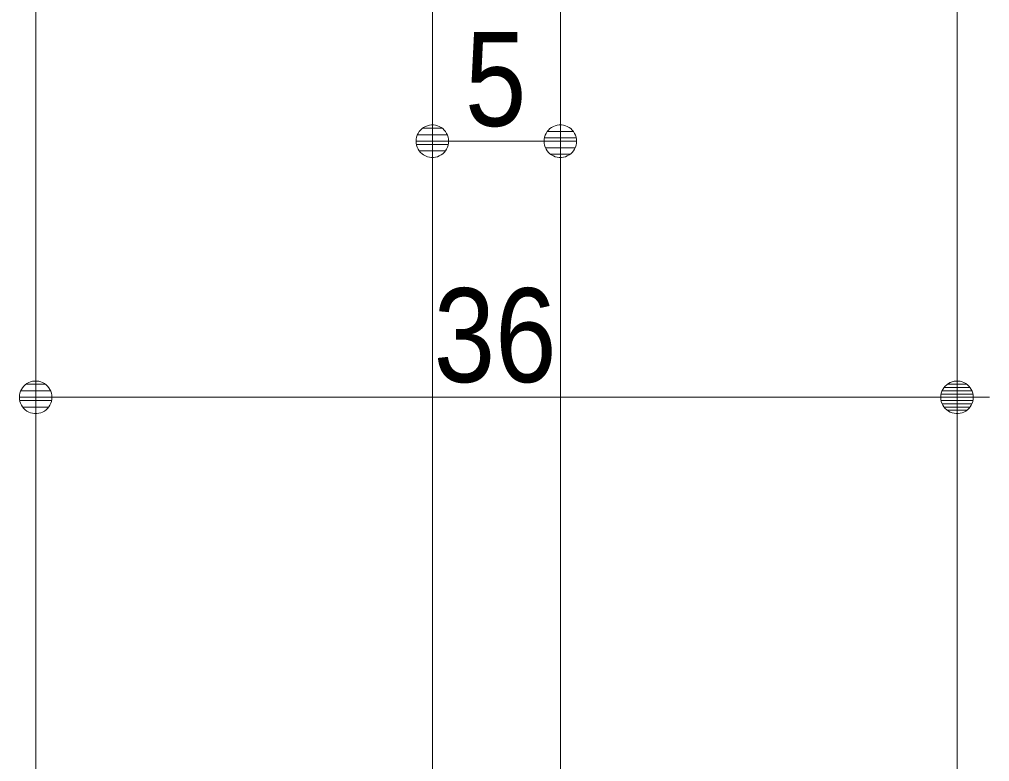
# Model space of a CAD drawing. Units: millimetres, scale not verified. Extents: x -6062 to 6062, y -3045 to 3045.
# Drawn here: x 544.3 to 923.4, y -132 to 157.8 of the extents above; entities that cross this region are included whole.
import ezdxf
from ezdxf.enums import TextEntityAlignment as Align

# ---------------------------------------------------------------- set-up
doc = ezdxf.new("R2010")
doc.units = ezdxf.units.MM
doc.header["$LTSCALE"] = 20
for name, color, linetype, lineweight in [('0-2_2寸法-1', 7, 'Continuous', 9), ('0-3_0', 7, 'Continuous', 9), ('0-4_3一般', 7, 'Continuous', 9)]:
    doc.layers.add(name, color=color, linetype=linetype, lineweight=lineweight)
doc.styles.add('ＭＳ Ｐゴシック', font='')
doc.styles.get('ＭＳ Ｐゴシック').set_extended_font_data('MS PGothic')

# ---------------------------------------------------------------- blocks, each defined once
blk = doc.blocks.new('グループ-22')
at = {"layer": '0-4_3一般'}
for p, q in [((49863.7, 5604.9), (49863.7, -32200)), ((50863.7, -32200), (50863.7, 5604.9))]:
    blk.add_line(p, q, dxfattribs=at)
blk.add_lwpolyline([(53963.7, 10804.9), (53963.7, -37400), (46763.7, -37400), (46763.7, 10804.9)], close=True, dxfattribs=at)
blk = doc.blocks.new('グループ-31')
at = {"layer": '0-4_3一般'}
blk.add_blockref('グループ-22', (0, 0), dxfattribs=at)
blk = doc.blocks.new('グループ-32')
at = {"layer": '0-4_3一般'}
blk.add_blockref('グループ-31', (0, 0), dxfattribs=at)
blk = doc.blocks.new('_Dot')
at = {"layer": '0-3_0'}
for p, q in [((7.99, 6), (-7.99, 6)), ((-10, 0), (-20, 0)), ((9.78, 2), (-9.78, 2)), ((9.16, -3.98), (-9.16, -3.98)), ((6, -7.98), (-6, -7.98))]:
    blk.add_line(p, q, dxfattribs=at)
for points in [[(10, 0), (9.92, 1.25), (9.69, 2.49), (9.3, 3.68), (8.76, 4.82), (8.09, 5.88), (7.29, 6.85), (6.37, 7.71), (5.36, 8.44), (4.26, 9.05), (3.09, 9.51), (1.87, 9.82), (0.63, 9.98), (-0.63, 9.98), (-1.87, 9.82), (-3.09, 9.51), (-4.26, 9.05), (-5.36, 8.44), (-6.37, 7.71), (-7.29, 6.85), (-8.09, 5.88), (-8.76, 4.82), (-9.3, 3.68), (-9.69, 2.49), (-9.92, 1.25), (-10, 0), (0, 0)], [(-10, 0), (-9.92, -1.25), (-9.69, -2.49), (-9.3, -3.68), (-8.76, -4.82), (-8.09, -5.88), (-7.29, -6.85), (-6.37, -7.71), (-5.36, -8.44), (-4.26, -9.05), (-3.09, -9.51), (-1.87, -9.82), (-0.63, -9.98), (0.63, -9.98), (1.87, -9.82), (3.09, -9.51), (4.26, -9.05), (5.36, -8.44), (6.37, -7.71), (7.29, -6.85), (8.09, -5.88), (8.76, -4.82), (9.3, -3.68), (9.69, -2.49), (9.92, -1.25), (10, 0), (0, 0)]]:
    blk.add_lwpolyline(points, close=True, dxfattribs=at)

msp = doc.modelspace()

# ---------------------------------------------------------------- linework, layer by layer
at = {"layer": '0-2_2寸法-1'}
for p, q in [((705.68, 130.25), (705.88, 130.25)), ((755.68, 130.25), (755.88, 130.25)), ((742.97, 110.25), (718.4, 110.25)), ((550.68, 30.25), (550.88, 30.25)), ((910.68, 30.25), (910.88, 30.25)), ((910.68, 30.25), (910.88, 30.25)), ((897.97, 10.25), (563.4, 10.25))]:
    msp.add_line(p, q, dxfattribs=at)

# ---------------------------------------------------------------- block references
at = {"layer": '0-2_2寸法-1', "xscale": 0.6356201, "yscale": 0.6356201, "rotation": 180}
for p in [(705.68, 110.25), (550.68, 10.25), (910.68, 10.25)]:
    msp.add_blockref('_Dot', p, dxfattribs=at)
at = {"layer": '0-2_2寸法-1', "xscale": 0.6356201, "yscale": 0.6356201}
for p in [(755.68, 110.25), (910.68, 10.25)]:
    msp.add_blockref('_Dot', p, dxfattribs=at)
at = {"layer": '0-4_3一般', "xscale": 0.05, "yscale": 0.05}
msp.add_blockref('グループ-32', (-1787.5, 0), dxfattribs=at)

# ---------------------------------------------------------------- texts
at = {"layer": '0-2_2寸法-1', "style": 'ＭＳ Ｐゴシック', "width": 0.9}
for s, p in [('5', (718.39, 105.19)), ('36', (706.19, 5.19))]:
    msp.add_text(s, height=36.66, dxfattribs=at).set_placement(p, align=Align.BOTTOM_LEFT)

doc.saveas('drawing.dxf')
